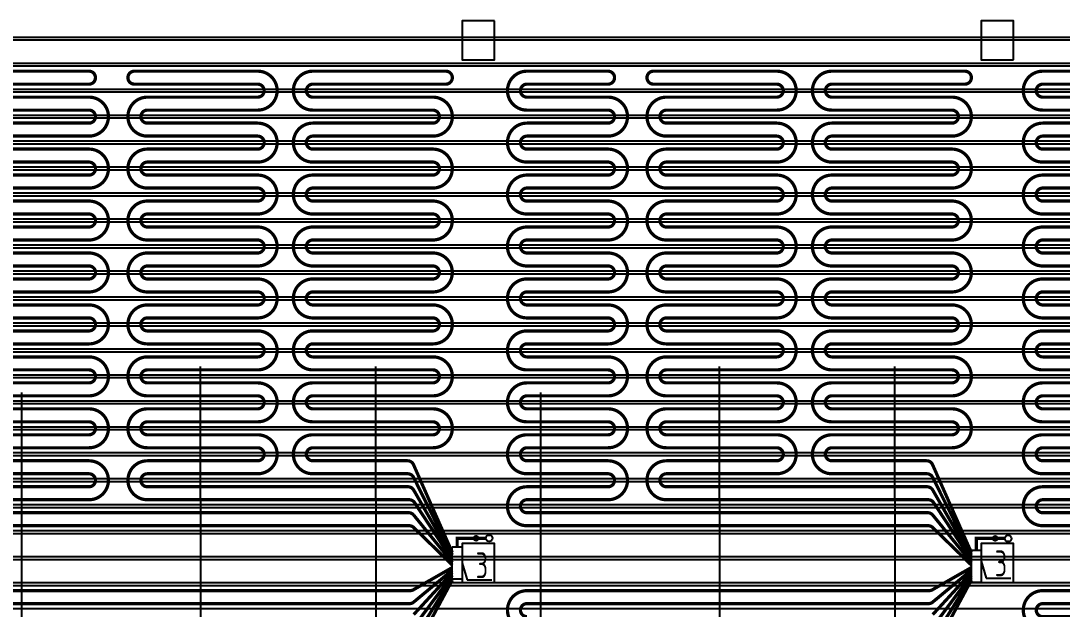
# Model space of a CAD drawing. Extents: x 2430460 to 2514560, y -608375 to -364775.
# Drawn here: x 2460431 to 2476481, y -522643 to -513583 of the extents above; entities that cross this region are included whole.
import ezdxf

# ---------------------------------------------------------------- set-up
doc = ezdxf.new("R2010")
doc.units = 0
doc.header["$LTSCALE"] = 1000
doc.header["$MEASUREMENT"] = 0
doc.linetypes.add('DASH', pattern=[0.35, 0.25, -0.1])
for name, color, linetype in [('COLUMN', 9, 'Continuous'), ('EQ-采暖分集水器', 7, 'Continuous'), ('PIPE-地暖供', 4, 'Continuous'), ('PIPE-暖供水', 3, 'Continuous'), ('VPIPE-暖供水', 3, 'Continuous'), ('VPIPE-暖回水', 2, 'Continuous'), ('木龙骨', 23, 'Continuous')]:
    doc.layers.add(name, color=color, linetype=linetype)
doc.styles.add('26#标准$0$TSSD_REIN', font='Tssdeng.shx', dxfattribs={"width": 0.7, "bigfont": 'tssdchn.shx'})

# ---------------------------------------------------------------- blocks, each defined once
blk = doc.blocks.new('_FZHK')
blk.add_lwpolyline([(-0.5, -0.5), (0.5, -0.5), (0.5, 0.5), (-0.5, 0.5)], close=True)
blk = doc.blocks.new('A$C67117B41')
at = {"layer": 'COLUMN'}
for p, xscale, yscale, zscale, rotation in [((-10500.9, 6556.2), 500, 600, 600, 180), ((-2500.9, 6556.2), 600, 500, 500, 90), ((-10500.9, -1493.8), 600.0009766495787, 500, 500, 90), ((-2500.9, -1493.8), 600.0009765375871, 499.9999999795109, 499.9999999795109, 90)]:
    blk.add_blockref('_FZHK', p, dxfattribs=dict(at, xscale=xscale, yscale=yscale, zscale=zscale, rotation=rotation))

msp = doc.modelspace()

# ---------------------------------------------------------------- hatches: boundary and pattern name
at = {"layer": 'PIPE-暖供水', "linetype": 'Continuous'}
for points in [[(2467157, -521551.6), (2467157, -521526.6), (2467132, -521526.6)], [(2467157, -521551.6), (2467132, -521551.6), (2467132, -521526.6)], [(2475157, -521553.1), (2475157, -521528.1), (2475132, -521528.1)], [(2475157, -521553.1), (2475132, -521553.1), (2475132, -521528.1)]]:
    msp.add_hatch(color=256, dxfattribs=at).paths.add_polyline_path(points)
at = {"layer": 'VPIPE-暖回水', "linetype": 'DASH'}
for points in [[(2467498.9, -521551.6), (2467497.8, -521541.2), (2467494.6, -521531.3), (2467489.3, -521522.2), (2467482.3, -521514.5), (2467473.9, -521508.3), (2467464.3, -521504.1), (2467454.1, -521501.9), (2467443.7, -521501.9), (2467433.4, -521504.1), (2467423.9, -521508.3), (2467415.4, -521514.5), (2467408.4, -521522.2), (2467403.2, -521531.3), (2467400, -521541.2), (2467398.9, -521551.6), (2467400, -521562), (2467403.2, -521572), (2467408.4, -521581), (2467415.4, -521588.8), (2467423.9, -521594.9), (2467433.4, -521599.2), (2467443.7, -521601.4), (2467454.1, -521601.4), (2467464.3, -521599.2), (2467473.9, -521594.9), (2467482.3, -521588.8), (2467489.3, -521581), (2467494.6, -521572), (2467497.8, -521562)], [(2475498.9, -521553.1), (2475497.8, -521542.8), (2475494.6, -521532.8), (2475489.3, -521523.8), (2475482.3, -521516), (2475473.9, -521509.8), (2475464.3, -521505.6), (2475454.1, -521503.4), (2475443.7, -521503.4), (2475433.4, -521505.6), (2475423.9, -521509.8), (2475415.4, -521516), (2475408.4, -521523.8), (2475403.2, -521532.8), (2475400, -521542.8), (2475398.9, -521553.1), (2475400, -521563.5), (2475403.2, -521573.5), (2475408.4, -521582.5), (2475415.4, -521590.3), (2475423.9, -521596.4), (2475433.4, -521600.7), (2475443.7, -521602.9), (2475454.1, -521602.9), (2475464.3, -521600.7), (2475473.9, -521596.4), (2475482.3, -521590.3), (2475489.3, -521582.5), (2475494.6, -521573.5), (2475497.8, -521563.5)]]:
    msp.add_hatch(color=256, dxfattribs=at).paths.add_polyline_path(points)

# ---------------------------------------------------------------- linework, layer by layer
for p, q in [((2463211.2, -530929.4), (2463199.9, -518908.2)), ((2465913.9, -530929.4), (2465902.6, -518908.2)), ((2471211.2, -530929.4), (2471199.9, -518908.2)), ((2473913.9, -530929.4), (2473902.6, -518908.2)), ((2460448.3, -530929.4), (2460448.3, -519308.2)), ((2468448.3, -530929.4), (2468448.3, -519308.2)), ((2467232, -521933.2), (2467312.2, -522193.7)), ((2475232, -521904.3), (2475312.2, -522164.7)), ((2467312.2, -522193.7), (2467690.4, -522193.7)), ((2475312.2, -522164.7), (2475690.4, -522164.7))]:
    msp.add_line(p, q)
at = {"layer": 'EQ-采暖分集水器'}
for p, q in [((2467082, -522183.2), (2467082, -521683.2)), ((2467082, -521683.2), (2467232, -521683.2)), ((2467082, -522183.2), (2467082, -521683.2)), ((2467082, -521683.2), (2467232, -521683.2)), ((2467232, -521683.2), (2467232, -522183.2)), ((2467232, -521683.2), (2467232, -522183.2)), ((2475082, -522233.2), (2475082, -521733.2)), ((2475082, -521733.2), (2475232, -521733.2)), ((2475082, -522233.2), (2475082, -521733.2)), ((2475082, -521733.2), (2475232, -521733.2)), ((2475232, -521733.2), (2475232, -522233.2)), ((2475232, -521733.2), (2475232, -522233.2)), ((2467232, -522183.2), (2467082, -522183.2)), ((2467232, -522183.2), (2467082, -522183.2)), ((2475232, -522233.2), (2475082, -522233.2)), ((2475232, -522233.2), (2475082, -522233.2))]:
    msp.add_line(p, q, dxfattribs=at)
at = {"layer": 'PIPE-地暖供', "const_width": 50}
for points in [[(2460232, -514358.2), (2461482, -514358.2, -0.4142136), (2461582, -514458.2, -0.4142136), (2461482, -514558.2), (2460232, -514558.2, 0.4142136)], [(2467082, -521887), (2466500.6, -521003.2, 0.2523931), (2466417, -520958.2), (2462382, -520958.2, -0.4142136), (2462082, -520658.2, -0.4142136), (2462382, -520358.2), (2464082, -520358.2, 0.4142136), (2464182, -520258.2, 0.4142136), (2464082, -520158.2), (2462382, -520158.2, -0.4142136), (2462082, -519858.2, -0.4142136), (2462382, -519558.2), (2464082, -519558.2, 0.4142136), (2464182, -519458.2, 0.4142136), (2464082, -519358.2), (2462382, -519358.2, -0.4142136), (2462082, -519058.2, -0.4142136), (2462382, -518758.2), (2464082, -518758.2, 0.4142136), (2464182, -518658.2, 0.4142136), (2464082, -518558.2), (2462382, -518558.2, -0.4142136), (2462082, -518258.2, -0.4142136), (2462382, -517958.2), (2464082, -517958.2, 0.4142136), (2464182, -517858.2, 0.4142136), (2464082, -517758.2), (2462382, -517758.2, -0.4142136), (2462082, -517458.2, -0.4142136), (2462382, -517158.2), (2464082, -517158.2, 0.4142136), (2464182, -517058.2, 0.4142136), (2464082, -516958.2), (2462382, -516958.2, -0.4142136), (2462082, -516658.2, -0.4142136), (2462382, -516358.2), (2464082, -516358.2, 0.4142136), (2464182, -516258.2, 0.4142136), (2464082, -516158.2), (2462382, -516158.2, -0.4142136), (2462082, -515858.2, -0.4142136), (2462382, -515558.2), (2464082, -515558.2, 0.4142136), (2464182, -515458.2, 0.4142136), (2464082, -515358.2), (2462382, -515358.2, -0.4142136), (2462082, -515058.2, -0.4142136), (2462382, -514758.2), (2464082, -514758.2, 0.4142136), (2464182, -514658.2, 0.4142136), (2464082, -514558.2), (2462182, -514558.2, -0.4142136), (2462082, -514458.2), (2462082, -514458.2, -0.4142136), (2462182, -514358.2), (2464082, -514358.2, -0.4142136), (2464382, -514658.2, -0.4142136), (2464082, -514958.2), (2462382, -514958.2, 0.4142136), (2462282, -515058.2, 0.4142136), (2462382, -515158.2), (2464082, -515158.2, -0.4142136), (2464382, -515458.2, -0.4142136), (2464082, -515758.2), (2462382, -515758.2, 0.4142136), (2462282, -515858.2, 0.4142136), (2462382, -515958.2), (2464082, -515958.2, -0.4142136), (2464382, -516258.2, -0.4142136), (2464082, -516558.2), (2462382, -516558.2, 0.4142136), (2462282, -516658.2, 0.4142136), (2462382, -516758.2), (2464082, -516758.2, -0.4142136), (2464382, -517058.2, -0.4142136), (2464082, -517358.2), (2462382, -517358.2, 0.4142136), (2462282, -517458.2, 0.4142136), (2462382, -517558.2), (2464082, -517558.2, -0.4142136), (2464382, -517858.2, -0.4142136), (2464082, -518158.2), (2462382, -518158.2, 0.4142136), (2462282, -518258.2, 0.4142136), (2462382, -518358.2), (2464082, -518358.2, -0.4142136), (2464382, -518658.2, -0.4142136), (2464082, -518958.2), (2462382, -518958.2, 0.4142136), (2462282, -519058.2, 0.4142136), (2462382, -519158.2), (2464082, -519158.2, -0.4142136), (2464382, -519458.2, -0.4142136), (2464082, -519758.2), (2462382, -519758.2, 0.4142136), (2462282, -519858.2, 0.4142136), (2462382, -519958.2), (2464082, -519958.2, -0.4142136), (2464382, -520258.2, -0.4142136), (2464082, -520558.2), (2462382, -520558.2, 0.4142136), (2462282, -520658.2, 0.4142136), (2462382, -520758.2), (2466399.3, -520758.2, -0.2688361), (2466486.1, -520808.5), (2467082, -521848.6)], [(2467082, -521810.1), (2466484.9, -520613.5, 0.2842915), (2466395.4, -520558.2), (2464932, -520558.2, -0.4142136), (2464632, -520258.2, -0.4142136), (2464932, -519958.2), (2466782, -519958.2, 0.4142136), (2466882, -519858.2, 0.4142136), (2466782, -519758.2), (2464932, -519758.2, -0.4142136), (2464632, -519458.2, -0.4142136), (2464932, -519158.2), (2466782, -519158.2, 0.4142136), (2466882, -519058.2, 0.4142136), (2466782, -518958.2), (2464932, -518958.2, -0.4142136), (2464632, -518658.2, -0.4142136), (2464932, -518358.2), (2466782, -518358.2, 0.4142136), (2466882, -518258.2, 0.4142136), (2466782, -518158.2), (2464932, -518158.2, -0.4142136), (2464632, -517858.2, -0.4142136), (2464932, -517558.2), (2466782, -517558.2, 0.4142136), (2466882, -517458.2, 0.4142136), (2466782, -517358.2), (2464932, -517358.2, -0.4142136), (2464632, -517058.2, -0.4142136), (2464932, -516758.2), (2466782, -516758.2, 0.4142136), (2466882, -516658.2, 0.4142136), (2466782, -516558.2), (2464932, -516558.2, -0.4142136), (2464632, -516258.2, -0.4142136), (2464932, -515958.2), (2466782, -515958.2, 0.4142136), (2466882, -515858.2, 0.4142136), (2466782, -515758.2), (2464932, -515758.2, -0.4142136), (2464632, -515458.2, -0.4142136), (2464932, -515158.2), (2466782, -515158.2, 0.4142136), (2466882, -515058.2, 0.4142136), (2466782, -514958.2), (2464932, -514958.2, -0.4142136), (2464632, -514658.2, -0.4142136), (2464932, -514358.2), (2466982, -514358.2, -0.4142136), (2467082, -514458.2), (2467082, -514458.2, -0.4142136), (2466982, -514558.2), (2464932, -514558.2, 0.4142136), (2464832, -514658.2, 0.4142136), (2464932, -514758.2), (2466782, -514758.2, -0.4142136), (2467082, -515058.2, -0.4142136), (2466782, -515358.2), (2464932, -515358.2, 0.4142136), (2464832, -515458.2, 0.4142136), (2464932, -515558.2), (2466782, -515558.2, -0.4142136), (2467082, -515858.2, -0.4142136), (2466782, -516158.2), (2464932, -516158.2, 0.4142136), (2464832, -516258.2, 0.4142136), (2464932, -516358.2), (2466782, -516358.2, -0.4142136), (2467082, -516658.2, -0.4142136), (2466782, -516958.2), (2464932, -516958.2, 0.4142136), (2464832, -517058.2, 0.4142136), (2464932, -517158.2), (2466782, -517158.2, -0.4142136), (2467082, -517458.2, -0.4142136), (2466782, -517758.2), (2464932, -517758.2, 0.4142136), (2464832, -517858.2, 0.4142136), (2464932, -517958.2), (2466782, -517958.2, -0.4142136), (2467082, -518258.2, -0.4142136), (2466782, -518558.2), (2464932, -518558.2, 0.4142136), (2464832, -518658.2, 0.4142136), (2464932, -518758.2), (2466782, -518758.2, -0.4142136), (2467082, -519058.2, -0.4142136), (2466782, -519358.2), (2464932, -519358.2, 0.4142136), (2464832, -519458.2, 0.4142136), (2464932, -519558.2), (2466782, -519558.2, -0.4142136), (2467082, -519858.2, -0.4142136), (2466782, -520158.2), (2464932, -520158.2, 0.4142136), (2464832, -520258.2, 0.4142136), (2464932, -520358.2), (2466392.1, -520358.2, -0.2969502), (2466483.6, -520417.7), (2467082, -521771.6)], [(2475082, -521963.9), (2474486.4, -521386.4, 0.1949108), (2474416.7, -521358.2), (2468232, -521358.2, -0.4142136), (2467932, -521058.2, -0.4142136), (2468232, -520758.2), (2469482, -520758.2, 0.4142136), (2469582, -520658.2, 0.4142136), (2469482, -520558.2), (2468232, -520558.2, -0.4142136), (2467932, -520258.2, -0.4142136), (2468232, -519958.2), (2469482, -519958.2, 0.4142136), (2469582, -519858.2, 0.4142136), (2469482, -519758.2), (2468232, -519758.2, -0.4142136), (2467932, -519458.2, -0.4142136), (2468232, -519158.2), (2469482, -519158.2, 0.4142136), (2469582, -519058.2, 0.4142136), (2469482, -518958.2), (2468232, -518958.2, -0.4142136), (2467932, -518658.2, -0.4142136), (2468232, -518358.2), (2469482, -518358.2, 0.4142136), (2469582, -518258.2, 0.4142136), (2469482, -518158.2), (2468232, -518158.2, -0.4142136), (2467932, -517858.2, -0.4142136), (2468232, -517558.2), (2469482, -517558.2, 0.4142136), (2469582, -517458.2, 0.4142136), (2469482, -517358.2), (2468232, -517358.2, -0.4142136), (2467932, -517058.2, -0.4142136), (2468232, -516758.2), (2469482, -516758.2, 0.4142136), (2469582, -516658.2, 0.4142136), (2469482, -516558.2), (2468232, -516558.2, -0.4142136), (2467932, -516258.2, -0.4142136), (2468232, -515958.2), (2469482, -515958.2, 0.4142136), (2469582, -515858.2, 0.4142136), (2469482, -515758.2), (2468232, -515758.2, -0.4142136), (2467932, -515458.2, -0.4142136), (2468232, -515158.2), (2469482, -515158.2, 0.4142136), (2469582, -515058.2, 0.4142136), (2469482, -514958.2), (2468232, -514958.2, -0.4142136), (2467932, -514658.2, -0.4142136), (2468232, -514358.2), (2469482, -514358.2, -0.4142136), (2469582, -514458.2, -0.4142136), (2469482, -514558.2), (2468232, -514558.2, 0.4142136), (2468132, -514658.2, 0.4142136), (2468232, -514758.2), (2469482, -514758.2, -0.4142136), (2469782, -515058.2, -0.4142136), (2469482, -515358.2), (2468232, -515358.2, 0.4142136), (2468132, -515458.2, 0.4142136), (2468232, -515558.2), (2469482, -515558.2, -0.4142136), (2469782, -515858.2, -0.4142136), (2469482, -516158.2), (2468232, -516158.2, 0.4142136), (2468132, -516258.2, 0.4142136), (2468232, -516358.2), (2469482, -516358.2, -0.4142136), (2469782, -516658.2, -0.4142136), (2469482, -516958.2), (2468232, -516958.2, 0.4142136), (2468132, -517058.2, 0.4142136), (2468232, -517158.2), (2469482, -517158.2, -0.4142136), (2469782, -517458.2, -0.4142136), (2469482, -517758.2), (2468232, -517758.2, 0.4142136), (2468132, -517858.2, 0.4142136), (2468232, -517958.2), (2469482, -517958.2, -0.4142136), (2469782, -518258.2, -0.4142136), (2469482, -518558.2), (2468232, -518558.2, 0.4142136), (2468132, -518658.2, 0.4142136), (2468232, -518758.2), (2469482, -518758.2, -0.4142136), (2469782, -519058.2, -0.4142136), (2469482, -519358.2), (2468232, -519358.2, 0.4142136), (2468132, -519458.2, 0.4142136), (2468232, -519558.2), (2469482, -519558.2, -0.4142136), (2469782, -519858.2, -0.4142136), (2469482, -520158.2), (2468232, -520158.2, 0.4142136), (2468132, -520258.2, 0.4142136), (2468232, -520358.2), (2469482, -520358.2, -0.4142136), (2469782, -520658.2, -0.4142136), (2469482, -520958.2), (2468232, -520958.2, 0.4142136), (2468132, -521058.2, 0.4142136), (2468232, -521158.2), (2474409.7, -521158.2, -0.2255798), (2474487.3, -521195), (2475082, -521925.5)], [(2475082, -521887), (2474500.6, -521003.2, 0.2523931), (2474417, -520958.2), (2470382, -520958.2, -0.4142136), (2470082, -520658.2, -0.4142136), (2470382, -520358.2), (2472082, -520358.2, 0.4142136), (2472182, -520258.2, 0.4142136), (2472082, -520158.2), (2470382, -520158.2, -0.4142136), (2470082, -519858.2, -0.4142136), (2470382, -519558.2), (2472082, -519558.2, 0.4142136), (2472182, -519458.2, 0.4142136), (2472082, -519358.2), (2470382, -519358.2, -0.4142136), (2470082, -519058.2, -0.4142136), (2470382, -518758.2), (2472082, -518758.2, 0.4142136), (2472182, -518658.2, 0.4142136), (2472082, -518558.2), (2470382, -518558.2, -0.4142136), (2470082, -518258.2, -0.4142136), (2470382, -517958.2), (2472082, -517958.2, 0.4142136), (2472182, -517858.2, 0.4142136), (2472082, -517758.2), (2470382, -517758.2, -0.4142136), (2470082, -517458.2, -0.4142136), (2470382, -517158.2), (2472082, -517158.2, 0.4142136), (2472182, -517058.2, 0.4142136), (2472082, -516958.2), (2470382, -516958.2, -0.4142136), (2470082, -516658.2, -0.4142136), (2470382, -516358.2), (2472082, -516358.2, 0.4142136), (2472182, -516258.2, 0.4142136), (2472082, -516158.2), (2470382, -516158.2, -0.4142136), (2470082, -515858.2, -0.4142136), (2470382, -515558.2), (2472082, -515558.2, 0.4142136), (2472182, -515458.2, 0.4142136), (2472082, -515358.2), (2470382, -515358.2, -0.4142136), (2470082, -515058.2, -0.4142136), (2470382, -514758.2), (2472082, -514758.2, 0.4142136), (2472182, -514658.2, 0.4142136), (2472082, -514558.2), (2470182, -514558.2, -0.4142136), (2470082, -514458.2), (2470082, -514458.2, -0.4142136), (2470182, -514358.2), (2472082, -514358.2, -0.4142136), (2472382, -514658.2, -0.4142136), (2472082, -514958.2), (2470382, -514958.2, 0.4142136), (2470282, -515058.2, 0.4142136), (2470382, -515158.2), (2472082, -515158.2, -0.4142136), (2472382, -515458.2, -0.4142136), (2472082, -515758.2), (2470382, -515758.2, 0.4142136), (2470282, -515858.2, 0.4142136), (2470382, -515958.2), (2472082, -515958.2, -0.4142136), (2472382, -516258.2, -0.4142136), (2472082, -516558.2), (2470382, -516558.2, 0.4142136), (2470282, -516658.2, 0.4142136), (2470382, -516758.2), (2472082, -516758.2, -0.4142136), (2472382, -517058.2, -0.4142136), (2472082, -517358.2), (2470382, -517358.2, 0.4142136), (2470282, -517458.2, 0.4142136), (2470382, -517558.2), (2472082, -517558.2, -0.4142136), (2472382, -517858.2, -0.4142136), (2472082, -518158.2), (2470382, -518158.2, 0.4142136), (2470282, -518258.2, 0.4142136), (2470382, -518358.2), (2472082, -518358.2, -0.4142136), (2472382, -518658.2, -0.4142136), (2472082, -518958.2), (2470382, -518958.2, 0.4142136), (2470282, -519058.2, 0.4142136), (2470382, -519158.2), (2472082, -519158.2, -0.4142136), (2472382, -519458.2, -0.4142136), (2472082, -519758.2), (2470382, -519758.2, 0.4142136), (2470282, -519858.2, 0.4142136), (2470382, -519958.2), (2472082, -519958.2, -0.4142136), (2472382, -520258.2, -0.4142136), (2472082, -520558.2), (2470382, -520558.2, 0.4142136), (2470282, -520658.2, 0.4142136), (2470382, -520758.2), (2474399.3, -520758.2, -0.2688361), (2474486.1, -520808.5), (2475082, -521848.6)], [(2475082, -521810.1), (2474484.9, -520613.5, 0.2842915), (2474395.4, -520558.2), (2472932, -520558.2, -0.4142136), (2472632, -520258.2, -0.4142136), (2472932, -519958.2), (2474782, -519958.2, 0.4142136), (2474882, -519858.2, 0.4142136), (2474782, -519758.2), (2472932, -519758.2, -0.4142136), (2472632, -519458.2, -0.4142136), (2472932, -519158.2), (2474782, -519158.2, 0.4142136), (2474882, -519058.2, 0.4142136), (2474782, -518958.2), (2472932, -518958.2, -0.4142136), (2472632, -518658.2, -0.4142136), (2472932, -518358.2), (2474782, -518358.2, 0.4142136), (2474882, -518258.2, 0.4142136), (2474782, -518158.2), (2472932, -518158.2, -0.4142136), (2472632, -517858.2, -0.4142136), (2472932, -517558.2), (2474782, -517558.2, 0.4142136), (2474882, -517458.2, 0.4142136), (2474782, -517358.2), (2472932, -517358.2, -0.4142136), (2472632, -517058.2, -0.4142136), (2472932, -516758.2), (2474782, -516758.2, 0.4142136), (2474882, -516658.2, 0.4142136), (2474782, -516558.2), (2472932, -516558.2, -0.4142136), (2472632, -516258.2, -0.4142136), (2472932, -515958.2), (2474782, -515958.2, 0.4142136), (2474882, -515858.2, 0.4142136), (2474782, -515758.2), (2472932, -515758.2, -0.4142136), (2472632, -515458.2, -0.4142136), (2472932, -515158.2), (2474782, -515158.2, 0.4142136), (2474882, -515058.2, 0.4142136), (2474782, -514958.2), (2472932, -514958.2, -0.4142136), (2472632, -514658.2, -0.4142136), (2472932, -514358.2), (2474982, -514358.2, -0.4142136), (2475082, -514458.2), (2475082, -514458.2, -0.4142136), (2474982, -514558.2), (2472932, -514558.2, 0.4142136), (2472832, -514658.2, 0.4142136), (2472932, -514758.2), (2474782, -514758.2, -0.4142136), (2475082, -515058.2, -0.4142136), (2474782, -515358.2), (2472932, -515358.2, 0.4142136), (2472832, -515458.2, 0.4142136), (2472932, -515558.2), (2474782, -515558.2, -0.4142136), (2475082, -515858.2, -0.4142136), (2474782, -516158.2), (2472932, -516158.2, 0.4142136), (2472832, -516258.2, 0.4142136), (2472932, -516358.2), (2474782, -516358.2, -0.4142136), (2475082, -516658.2, -0.4142136), (2474782, -516958.2), (2472932, -516958.2, 0.4142136), (2472832, -517058.2, 0.4142136), (2472932, -517158.2), (2474782, -517158.2, -0.4142136), (2475082, -517458.2, -0.4142136), (2474782, -517758.2), (2472932, -517758.2, 0.4142136), (2472832, -517858.2, 0.4142136), (2472932, -517958.2), (2474782, -517958.2, -0.4142136), (2475082, -518258.2, -0.4142136), (2474782, -518558.2), (2472932, -518558.2, 0.4142136), (2472832, -518658.2, 0.4142136), (2472932, -518758.2), (2474782, -518758.2, -0.4142136), (2475082, -519058.2, -0.4142136), (2474782, -519358.2), (2472932, -519358.2, 0.4142136), (2472832, -519458.2, 0.4142136), (2472932, -519558.2), (2474782, -519558.2, -0.4142136), (2475082, -519858.2, -0.4142136), (2474782, -520158.2), (2472932, -520158.2, 0.4142136), (2472832, -520258.2, 0.4142136), (2472932, -520358.2), (2474392.1, -520358.2, -0.2969502), (2474483.6, -520417.7), (2475082, -521771.6)], [(2477432, -514958.2), (2476182, -514958.2, -0.4142136), (2475882, -514658.2, -0.4142136), (2476182, -514358.2), (2477432, -514358.2, -0.4142136)], [(2477432, -514558.2), (2476182, -514558.2, 0.4142136), (2476082, -514658.2, 0.4142136), (2476182, -514758.2), (2477432, -514758.2, -0.4142136)], [(2460232, -514758.2), (2461482, -514758.2, -0.4142136), (2461782, -515058.2, -0.4142136), (2461482, -515358.2), (2460232, -515358.2, 0.4142136)], [(2460232, -515158.2), (2461482, -515158.2, 0.4142136), (2461582, -515058.2, 0.4142136), (2461482, -514958.2), (2460232, -514958.2, -0.4142136)], [(2477432, -515758.2), (2476182, -515758.2, -0.4142136), (2475882, -515458.2, -0.4142136), (2476182, -515158.2), (2477432, -515158.2, 0.4142136)], [(2477432, -515358.2), (2476182, -515358.2, 0.4142136), (2476082, -515458.2, 0.4142136), (2476182, -515558.2), (2477432, -515558.2, -0.4142136)], [(2460232, -515558.2), (2461482, -515558.2, -0.4142136), (2461782, -515858.2, -0.4142136), (2461482, -516158.2), (2460232, -516158.2, 0.4142136)], [(2460232, -515958.2), (2461482, -515958.2, 0.4142136), (2461582, -515858.2, 0.4142136), (2461482, -515758.2), (2460232, -515758.2, -0.4142136)], [(2477432, -516558.2), (2476182, -516558.2, -0.4142136), (2475882, -516258.2, -0.4142136), (2476182, -515958.2), (2477432, -515958.2, 0.4142136)], [(2477432, -516158.2), (2476182, -516158.2, 0.4142136), (2476082, -516258.2, 0.4142136), (2476182, -516358.2), (2477432, -516358.2, -0.4142136)], [(2460232, -516358.2), (2461482, -516358.2, -0.4142136), (2461782, -516658.2, -0.4142136), (2461482, -516958.2), (2460232, -516958.2, 0.4142136)], [(2460232, -516758.2), (2461482, -516758.2, 0.4142136), (2461582, -516658.2, 0.4142136), (2461482, -516558.2), (2460232, -516558.2, -0.4142136)], [(2477432, -517358.2), (2476182, -517358.2, -0.4142136), (2475882, -517058.2, -0.4142136), (2476182, -516758.2), (2477432, -516758.2, 0.4142136)], [(2477432, -516958.2), (2476182, -516958.2, 0.4142136), (2476082, -517058.2, 0.4142136), (2476182, -517158.2), (2477432, -517158.2, -0.4142136)], [(2460232, -517158.2), (2461482, -517158.2, -0.4142136), (2461782, -517458.2, -0.4142136), (2461482, -517758.2), (2460232, -517758.2, 0.4142136)], [(2460232, -517558.2), (2461482, -517558.2, 0.4142136), (2461582, -517458.2, 0.4142136), (2461482, -517358.2), (2460232, -517358.2, -0.4142136)], [(2477432, -518158.2), (2476182, -518158.2, -0.4142136), (2475882, -517858.2, -0.4142136), (2476182, -517558.2), (2477432, -517558.2, 0.4142136)], [(2477432, -517758.2), (2476182, -517758.2, 0.4142136), (2476082, -517858.2, 0.4142136), (2476182, -517958.2), (2477432, -517958.2, -0.4142136)], [(2460232, -517958.2), (2461482, -517958.2, -0.4142136), (2461782, -518258.2, -0.4142136), (2461482, -518558.2), (2460232, -518558.2, 0.4142136)], [(2460232, -518358.2), (2461482, -518358.2, 0.4142136), (2461582, -518258.2, 0.4142136), (2461482, -518158.2), (2460232, -518158.2, -0.4142136)], [(2477432, -518958.2), (2476182, -518958.2, -0.4142136), (2475882, -518658.2, -0.4142136), (2476182, -518358.2), (2477432, -518358.2, 0.4142136)], [(2477432, -518558.2), (2476182, -518558.2, 0.4142136), (2476082, -518658.2, 0.4142136), (2476182, -518758.2), (2477432, -518758.2, -0.4142136)], [(2460232, -518758.2), (2461482, -518758.2, -0.4142136), (2461782, -519058.2, -0.4142136), (2461482, -519358.2), (2460232, -519358.2, 0.4142136)], [(2460232, -519158.2), (2461482, -519158.2, 0.4142136), (2461582, -519058.2, 0.4142136), (2461482, -518958.2), (2460232, -518958.2, -0.4142136)], [(2477432, -519758.2), (2476182, -519758.2, -0.4142136), (2475882, -519458.2, -0.4142136), (2476182, -519158.2), (2477432, -519158.2, 0.4142136)], [(2477432, -519358.2), (2476182, -519358.2, 0.4142136), (2476082, -519458.2, 0.4142136), (2476182, -519558.2), (2477432, -519558.2, -0.4142136)], [(2460232, -519558.2), (2461482, -519558.2, -0.4142136), (2461782, -519858.2, -0.4142136), (2461482, -520158.2), (2460232, -520158.2, 0.4142136)], [(2460232, -519958.2), (2461482, -519958.2, 0.4142136), (2461582, -519858.2, 0.4142136), (2461482, -519758.2), (2460232, -519758.2, -0.4142136)], [(2477432, -520558.2), (2476182, -520558.2, -0.4142136), (2475882, -520258.2, -0.4142136), (2476182, -519958.2), (2477432, -519958.2, 0.4142136)], [(2477432, -520158.2), (2476182, -520158.2, 0.4142136), (2476082, -520258.2, 0.4142136), (2476182, -520358.2), (2477432, -520358.2, -0.4142136)], [(2460232, -520358.2), (2461482, -520358.2, -0.4142136), (2461782, -520658.2, -0.4142136), (2461482, -520958.2), (2460232, -520958.2, 0.4142136)], [(2460232, -520758.2), (2461482, -520758.2, 0.4142136), (2461582, -520658.2, 0.4142136), (2461482, -520558.2), (2460232, -520558.2, -0.4142136)], [(2482164.1, -521358.2), (2476182, -521358.2, -0.4142136), (2475882, -521058.2, -0.4142136), (2476182, -520758.2), (2477432, -520758.2, 0.4142136)], [(2477432, -520958.2), (2476182, -520958.2, 0.4142136), (2476082, -521058.2, 0.4142136), (2476182, -521158.2), (2482157.9, -521158.2, -0.1963999)], [(2460232, -521158.2), (2466409.7, -521158.2, -0.2255798), (2466487.3, -521195), (2467082, -521925.5)], [(2467082, -521963.9), (2466486.4, -521386.4, 0.1949108), (2466416.7, -521358.2), (2460232, -521358.2, -0.4142136)], [(2467082, -522002.4), (2466480.3, -522345.1, -0.1301451), (2466430.8, -522358.2), (2460232, -522358.2, 0.4142136)], [(2460232, -522558.2), (2466421.2, -522558.2, 0.1746462), (2466485, -522535.2), (2467082, -522040.9)], [(2467082, -522079.3), (2466487, -522725.9, -0.2097172)], [(2475082, -522002.4), (2474480.3, -522345.1, -0.1301451), (2474430.8, -522358.2), (2468232, -522358.2, 0.4142136), (2467932, -522658.2, 0.4142136), (2468232, -522958.2)], [(2468232, -522758.2, -0.4142136), (2468132, -522658.2, -0.4142136), (2468232, -522558.2), (2474421.2, -522558.2, 0.1746462), (2474485, -522535.2), (2475082, -522040.9)], [(2475082, -522079.3), (2474487, -522725.9, -0.2097172)], [(2467082, -522156.3), (2466486.6, -523111.1, -0.258874)], [(2475082, -522156.3), (2474486.6, -523111.1, -0.258874)], [(2481808.1, -522358.2), (2476182, -522358.2, 0.4142136), (2475882, -522658.2, 0.4142136), (2476182, -522958.2), (2477433, -522958.2, -0.4142136)], [(2477433, -522758.2), (2476182, -522758.2, -0.4142136), (2476082, -522658.2, -0.4142136), (2476182, -522558.2), (2481971, -522558.2, 0.1060132)]]:
    msp.add_lwpolyline(points, format="xyb", dxfattribs=at)
for points in [[(2466487.3, -522917.8), (2467082, -522117.8)], [(2474487.3, -522917.8), (2475082, -522117.8)], [(2466485.6, -523305.5), (2467082, -522194.7)], [(2474485.6, -523305.5), (2475082, -522194.7)]]:
    msp.add_lwpolyline(points, dxfattribs=at)
at = {"layer": 'PIPE-暖供水', "linetype": 'Continuous', "const_width": 50}
for points in [[(2467598.9, -521551.6), (2467157, -521551.6)], [(2467157, -521683.2), (2467157, -521551.6)], [(2475598.9, -521553.1), (2475157, -521553.1)], [(2475157, -521733.2), (2475157, -521553.1)]]:
    msp.add_lwpolyline(points, dxfattribs=at)
at = {"layer": 'VPIPE-暖供水', "linetype": 'Continuous'}
for centre in [(2467648.9, -521551.6), (2475648.9, -521553.1)]:
    msp.add_circle(centre, 50, dxfattribs=at)
at = {"layer": '木龙骨', "color": 253}
for points in [[(2443182, -513833.2), (2499082, -513833.2), (2499082, -513883.2), (2443182, -513883.2)], [(2443182, -514233.2), (2499082, -514233.2), (2499082, -514283.2), (2443182, -514283.2)], [(2443182, -514633.2), (2499582, -514633.2), (2499582, -514683.2), (2443182, -514683.2)], [(2443182, -515033.2), (2499582, -515033.2), (2499582, -515083.2), (2443182, -515083.2)], [(2443182, -515433.2), (2499582, -515433.2), (2499582, -515483.2), (2443182, -515483.2)], [(2443182, -515833.2), (2499582, -515833.2), (2499582, -515883.2), (2443182, -515883.2)], [(2443182, -516233.2), (2499582, -516233.2), (2499582, -516283.2), (2443182, -516283.2)], [(2443182, -516633.2), (2499582, -516633.2), (2499582, -516683.2), (2443182, -516683.2)], [(2443182, -517033.2), (2499582, -517033.2), (2499582, -517083.2), (2443182, -517083.2)], [(2443182, -517433.2), (2499582, -517433.2), (2499582, -517483.2), (2443182, -517483.2)], [(2443182, -517833.2), (2499582, -517833.2), (2499582, -517883.2), (2443182, -517883.2)], [(2443182, -518233.2), (2499582, -518233.2), (2499582, -518283.2), (2443182, -518283.2)], [(2443182, -518633.2), (2499582, -518633.2), (2499582, -518683.2), (2443182, -518683.2)], [(2443182, -519033.2), (2499582, -519033.2), (2499582, -519083.2), (2443182, -519083.2)], [(2443182, -519433.2), (2499582, -519433.2), (2499582, -519483.2), (2443182, -519483.2)], [(2443182, -519833.2), (2499582, -519833.2), (2499582, -519883.2), (2443182, -519883.2)], [(2443182, -520233.2), (2499582, -520233.2), (2499582, -520283.2), (2443182, -520283.2)], [(2443182, -520633.2), (2499582, -520633.2), (2499582, -520683.2), (2443182, -520683.2)], [(2443182, -521033.2), (2499582, -521033.2), (2499582, -521083.2), (2443182, -521083.2)], [(2443182, -521433.2), (2499582, -521433.2), (2499582, -521483.2), (2443182, -521483.2)], [(2443182, -521833.2), (2499182, -521833.2), (2499182, -521883.2), (2443182, -521883.2)], [(2443182, -522233.2), (2483782, -522233.2)], [(2483782, -522283.2), (2443182, -522283.2)], [(2443182, -522633.2), (2483782, -522633.2)]]:
    msp.add_lwpolyline(points, dxfattribs=at)

# ---------------------------------------------------------------- block references
msp.add_blockref('A$C67117B41', (2477982.9, -520439.4))

# ---------------------------------------------------------------- texts
at = {"char_height": 400, "width": 1509.222, "attachment_point": 7, "style": '26#标准$0$TSSD_REIN'}
for insert in [(2467443.7, -522166.9), (2475443.7, -522138)]:
    msp.add_mtext('3', dxfattribs=dict(at, insert=insert))

doc.saveas('drawing.dxf')
